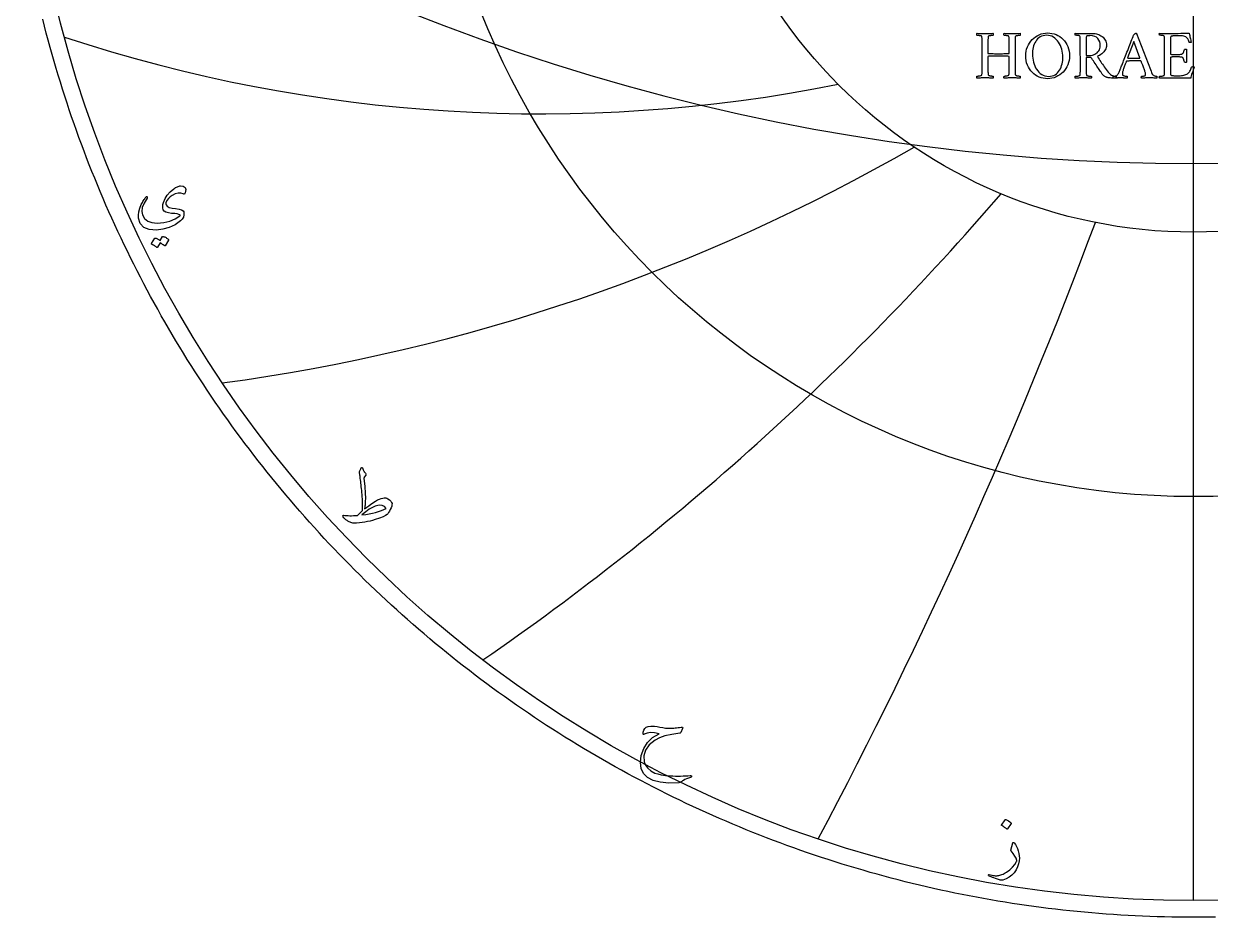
# Model space of a CAD drawing. Header units: millimetres. Extents: x -62 to 62, y -62 to 63.
# Drawn here: x -60.8 to 0.9, y -61.6 to -15.2 of the extents above; entities that cross this region are included whole.
import ezdxf

# ---------------------------------------------------------------- set-up
doc = ezdxf.new("R2010")
doc.units = ezdxf.units.MM
for name, color, linetype in [('CUT_OUTER', 1, 'Continuous'), ('ENGRAVE', 7, 'Continuous'), ('ENGRAVE_FINE', 8, 'Continuous'), ('TEXT', 5, 'Continuous')]:
    doc.layers.add(name, color=color, linetype=linetype)

msp = doc.modelspace()

# ---------------------------------------------------------------- linework, layer by layer
at = {"layer": 'CUT_OUTER'}
msp.add_lwpolyline([(1.1341, -61.6021), (0.7561, -61.6079), (0.378, -61.6113), (0, -61.6125), (-0.378, -61.6113), (-0.7561, -61.6079), (-1.1341, -61.6021), (-1.512, -61.5939), (-1.89, -61.5835), (-2.2678, -61.5708), (-2.6455, -61.5557), (-3.0232, -61.5383), (-3.4007, -61.5186), (-3.7781, -61.4966), (-4.1554, -61.4722), (-4.5325, -61.4456), (-4.9094, -61.4166), (-5.2862, -61.3853), (-5.6627, -61.3517), (-6.0391, -61.3158), (-6.4152, -61.2776), (-6.7911, -61.2371), (-7.1667, -61.1943), (-7.542, -61.1491), (-7.9171, -61.1017), (-8.2919, -61.052), (-8.6663, -61), (-9.0404, -60.9456), (-9.4142, -60.889), (-9.7876, -60.8301), (-10.1607, -60.7689), (-10.5334, -60.7054), (-10.9057, -60.6396), (-11.2775, -60.5716), (-11.649, -60.5012), (-12.02, -60.4286), (-12.3906, -60.3537), (-12.7606, -60.2766), (-13.1303, -60.1971), (-13.4994, -60.1154), (-13.868, -60.0315), (-14.2361, -59.9453), (-14.6036, -59.8568), (-14.9706, -59.7661), (-15.3371, -59.6731), (-15.7029, -59.5778), (-16.0682, -59.4804), (-16.4328, -59.3807), (-16.7969, -59.2787), (-17.1603, -59.1745), (-17.5231, -59.0681), (-17.8852, -58.9595), (-18.2466, -58.8486), (-18.6073, -58.7356), (-18.9674, -58.6203), (-19.3267, -58.5028), (-19.6853, -58.3831), (-20.0432, -58.2612), (-20.4003, -58.1372), (-20.7566, -58.0109), (-21.1122, -57.8824), (-21.4669, -57.7518), (-21.8209, -57.619), (-22.174, -57.484), (-22.5263, -57.3469), (-22.8778, -57.2076), (-23.2284, -57.0661), (-23.5781, -56.9225), (-23.9269, -56.7768), (-24.2748, -56.6289), (-24.6218, -56.4789), (-24.9679, -56.3267), (-25.3131, -56.1725), (-25.6573, -56.0161), (-26.0005, -55.8576), (-26.3427, -55.697), (-26.684, -55.5344), (-27.0242, -55.3696), (-27.3635, -55.2027), (-27.7017, -55.0338), (-28.0388, -54.8628), (-28.3749, -54.6897), (-28.71, -54.5146), (-29.0439, -54.3374), (-29.3768, -54.1581), (-29.7085, -53.9769), (-30.0392, -53.7936), (-30.3687, -53.6082), (-30.6971, -53.4209), (-31.0243, -53.2315), (-31.3503, -53.0402), (-31.6752, -52.8468), (-31.9988, -52.6515), (-32.3213, -52.4541), (-32.6425, -52.2548), (-32.9625, -52.0535), (-33.2813, -51.8503), (-33.5988, -51.6451), (-33.9151, -51.438), (-34.2301, -51.2289), (-34.5438, -51.0179), (-34.8562, -50.805), (-35.1672, -50.5902), (-35.477, -50.3734), (-35.7854, -50.1548), (-36.0925, -49.9343), (-36.3982, -49.7119), (-36.7025, -49.4876), (-37.0055, -49.2615), (-37.307, -49.0335), (-37.6072, -48.8037), (-37.906, -48.572), (-38.2033, -48.3385), (-38.4992, -48.1032), (-38.7936, -47.866), (-39.0866, -47.6271), (-39.3781, -47.3864), (-39.6681, -47.1439), (-39.9566, -46.8996), (-40.2436, -46.6535), (-40.5291, -46.4057), (-40.8131, -46.1562), (-41.0955, -45.9049), (-41.3764, -45.6519), (-41.6558, -45.3971), (-41.9335, -45.1407), (-42.2097, -44.8825), (-42.4843, -44.6227), (-42.7573, -44.3612), (-43.0287, -44.098), (-43.2985, -43.8331), (-43.5666, -43.5666), (-43.8331, -43.2985), (-44.098, -43.0287), (-44.3612, -42.7573), (-44.6227, -42.4843), (-44.8825, -42.2097), (-45.1407, -41.9335), (-45.3971, -41.6558), (-45.6519, -41.3764), (-45.9049, -41.0955), (-46.1562, -40.8131), (-46.4057, -40.5291), (-46.6535, -40.2436), (-46.8996, -39.9566), (-47.1439, -39.6681), (-47.3864, -39.3781), (-47.6271, -39.0866), (-47.866, -38.7936), (-48.1032, -38.4992), (-48.3385, -38.2033), (-48.572, -37.906), (-48.8037, -37.6072), (-49.0335, -37.307), (-49.2615, -37.0055), (-49.4876, -36.7025), (-49.7119, -36.3982), (-49.9343, -36.0925), (-50.1548, -35.7854), (-50.3734, -35.477), (-50.5902, -35.1672), (-50.805, -34.8562), (-51.0179, -34.5438), (-51.2289, -34.2301), (-51.438, -33.9151), (-51.6451, -33.5988), (-51.8503, -33.2813), (-52.0535, -32.9625), (-52.2548, -32.6425), (-52.4541, -32.3213), (-52.6515, -31.9988), (-52.8468, -31.6752), (-53.0402, -31.3503), (-53.2315, -31.0243), (-53.4209, -30.6971), (-53.6082, -30.3687), (-53.7936, -30.0392), (-53.9769, -29.7085), (-54.1581, -29.3768), (-54.3374, -29.0439), (-54.5146, -28.71), (-54.6897, -28.3749), (-54.8628, -28.0388), (-55.0338, -27.7017), (-55.2027, -27.3635), (-55.3696, -27.0242), (-55.5344, -26.684), (-55.697, -26.3427), (-55.8576, -26.0005), (-56.0161, -25.6573), (-56.1725, -25.3131), (-56.3267, -24.9679), (-56.4789, -24.6218), (-56.6289, -24.2748), (-56.7768, -23.9269), (-56.9225, -23.5781), (-57.0661, -23.2284), (-57.2076, -22.8778), (-57.3469, -22.5263), (-57.484, -22.174), (-57.619, -21.8209), (-57.7518, -21.4669), (-57.8824, -21.1122), (-58.0109, -20.7566), (-58.1372, -20.4003), (-58.2612, -20.0432), (-58.3831, -19.6853), (-58.5028, -19.3267), (-58.6203, -18.9674), (-58.7356, -18.6073), (-58.8486, -18.2466), (-58.9595, -17.8852), (-59.0681, -17.5231), (-59.1745, -17.1603), (-59.2787, -16.7969), (-59.3807, -16.4328), (-59.4804, -16.0682), (-59.5778, -15.7029), (-59.6731, -15.3371), (-59.7661, -14.9706)], dxfattribs=at)
at = {"layer": 'ENGRAVE'}
for points in [[(0, -60.75), (0, 60.75)], [(0, -60.75), (0, -26.0306)]]:
    msp.add_lwpolyline(points, dxfattribs=at)
for radius in [60.75, 39.7663, 26.0306]:
    msp.add_circle((0, 0), radius, dxfattribs=at)
for centre, radius, start, end in [((-33.91, 58.7338), 78.6187, 251.671079, 281.332913), ((-63.6285, 63.6285), 98.3796, 277.705926, 299.952302), ((-116.4851, 67.2527), 140.2608, 304.564204, 319.395122), ((-259.3007, 69.4794), 271.3772, 332.091803, 339.507262)]:
    msp.add_arc(centre, radius, start, end, dxfattribs=at)
at = {"layer": 'ENGRAVE_FINE'}
msp.add_arc((0, 86.7866), 109.2548, 236.305594, 303.694406, dxfattribs=at)
at = {"layer": 'TEXT'}
for points in [[(-10.8249, -15.7185), (-10.7732, -15.7181), (-10.7221, -15.7171), (-10.6717, -15.7154), (-10.6219, -15.7131), (-10.572, -15.7105), (-10.5209, -15.7082), (-10.4687, -15.706), (-10.4154, -15.7041), (-10.4092, -15.713), (-10.405, -15.7252), (-10.4029, -15.7408), (-10.4028, -15.7598), (-10.4042, -15.7788), (-10.4068, -15.7944), (-10.4105, -15.8066), (-10.4154, -15.8155), (-10.4284, -15.8158), (-10.4459, -15.8168), (-10.4679, -15.8185), (-10.4944, -15.8209), (-10.5227, -15.8239), (-10.5501, -15.8276), (-10.5766, -15.832), (-10.6022, -15.837), (-10.6246, -15.8431), (-10.6417, -15.8505), (-10.6534, -15.8593), (-10.6597, -15.8694), (-10.6645, -15.8887), (-10.6682, -15.9107), (-10.6708, -15.9354), (-10.6722, -15.9628), (-10.673, -15.9922), (-10.6736, -16.023), (-10.6739, -16.0551), (-10.674, -16.0885), (-10.674, -16.0939), (-10.674, -16.0993), (-10.674, -16.1047), (-10.674, -16.1101), (-10.674, -16.1155), (-10.674, -16.1209), (-10.674, -16.1263), (-10.674, -16.1316), (-10.674, -16.746), (-10.6738, -16.7477), (-10.6731, -16.7491), (-10.672, -16.7504), (-10.6704, -16.7514), (-10.6689, -16.7522), (-10.6677, -16.7527), (-10.6671, -16.7531), (-10.6669, -16.7532), (-10.6017, -16.755), (-10.5357, -16.7568), (-10.4688, -16.7586), (-10.401, -16.7604), (-10.3321, -16.7619), (-10.2618, -16.7631), (-10.1901, -16.7637), (-10.1172, -16.764), (-10.0531, -16.7637), (-9.9865, -16.7631), (-9.9174, -16.7619), (-9.8459, -16.7604), (-9.7748, -16.7586), (-9.7071, -16.7568), (-9.6428, -16.755), (-9.5818, -16.7532), (-9.5816, -16.753), (-9.5809, -16.7523), (-9.5798, -16.7512), (-9.5782, -16.7496), (-9.5767, -16.7478), (-9.5756, -16.746), (-9.5749, -16.7442), (-9.5747, -16.7424), (-9.5747, -16.1316), (-9.5748, -16.0927), (-9.5751, -16.0549), (-9.5757, -16.0181), (-9.5765, -15.9825), (-9.5781, -15.9492), (-9.5814, -15.9192), (-9.5862, -15.8926), (-9.5926, -15.8694), (-9.5974, -15.8593), (-9.6083, -15.8505), (-9.6253, -15.8431), (-9.6483, -15.837), (-9.6746, -15.832), (-9.7013, -15.8276), (-9.7285, -15.8239), (-9.7561, -15.8209), (-9.7818, -15.8185), (-9.8032, -15.8168), (-9.8204, -15.8158), (-9.8333, -15.8155), (-9.8382, -15.8066), (-9.8419, -15.7944), (-9.8444, -15.7788), (-9.8459, -15.7598), (-9.8458, -15.7408), (-9.8437, -15.7252), (-9.8395, -15.713), (-9.8333, -15.7041), (-9.7798, -15.706), (-9.7269, -15.7082), (-9.6747, -15.7105), (-9.6232, -15.7131), (-9.5721, -15.7154), (-9.5212, -15.7171), (-9.4706, -15.7181), (-9.4202, -15.7185), (-9.3684, -15.7181), (-9.3173, -15.7171), (-9.2669, -15.7154), (-9.2172, -15.7131), (-9.1672, -15.7105), (-9.1161, -15.7082), (-9.0639, -15.706), (-9.0106, -15.7041), (-9.0044, -15.713), (-9.0003, -15.7252), (-8.9981, -15.7408), (-8.998, -15.7598), (-8.9995, -15.7788), (-9.0021, -15.7944), (-9.0058, -15.8066), (-9.0106, -15.8155), (-9.0235, -15.8158), (-9.0407, -15.8168), (-9.0621, -15.8185), (-9.0878, -15.8209), (-9.1153, -15.8239), (-9.1422, -15.8276), (-9.1683, -15.832), (-9.1938, -15.837), (-9.2163, -15.8431), (-9.2333, -15.8505), (-9.245, -15.8593), (-9.2513, -15.8694), (-9.2577, -15.8926), (-9.2625, -15.9192), (-9.2658, -15.9492), (-9.2675, -15.9825), (-9.2683, -16.0181), (-9.2688, -16.0549), (-9.2692, -16.0927), (-9.2693, -16.1316), (-9.2693, -17.6083), (-9.2692, -17.6471), (-9.2688, -17.6846), (-9.2683, -17.7208), (-9.2675, -17.7556), (-9.2658, -17.7881), (-9.2625, -17.8175), (-9.2577, -17.8438), (-9.2513, -17.8669), (-9.245, -17.8757), (-9.2333, -17.884), (-9.2163, -17.8919), (-9.1938, -17.8993), (-9.1683, -17.9059), (-9.1422, -17.9114), (-9.1153, -17.9158), (-9.0878, -17.919), (-9.0621, -17.9214), (-9.0407, -17.9231), (-9.0235, -17.9241), (-9.0106, -17.9244), (-9.0058, -17.9333), (-9.0021, -17.9455), (-8.9995, -17.9611), (-8.998, -17.9801), (-8.9981, -17.9991), (-9.0003, -18.0147), (-9.0044, -18.0269), (-9.0106, -18.0358), (-9.0639, -18.0323), (-9.1161, -18.0291), (-9.1672, -18.026), (-9.2172, -18.0232), (-9.2669, -18.0209), (-9.3173, -18.0192), (-9.3684, -18.0182), (-9.4202, -18.0178), (-9.4706, -18.0182), (-9.5212, -18.0192), (-9.5721, -18.0209), (-9.6232, -18.0232), (-9.6747, -18.026), (-9.7269, -18.0291), (-9.7798, -18.0323), (-9.8333, -18.0358), (-9.8395, -18.0269), (-9.8437, -18.0147), (-9.8458, -17.9991), (-9.8459, -17.9801), (-9.8444, -17.9611), (-9.8419, -17.9455), (-9.8382, -17.9333), (-9.8333, -17.9244), (-9.8204, -17.9241), (-9.8032, -17.9231), (-9.7818, -17.9214), (-9.7561, -17.919), (-9.7285, -17.9158), (-9.7013, -17.9114), (-9.6746, -17.9059), (-9.6483, -17.8993), (-9.6253, -17.8919), (-9.6083, -17.884), (-9.5974, -17.8757), (-9.5926, -17.8669), (-9.5862, -17.8438), (-9.5814, -17.8175), (-9.5781, -17.7881), (-9.5765, -17.7556), (-9.5757, -17.7208), (-9.5751, -17.6846), (-9.5748, -17.6471), (-9.5747, -17.6083), (-9.5747, -16.9113), (-9.5749, -16.908), (-9.5756, -16.9054), (-9.5767, -16.9035), (-9.5782, -16.9023), (-9.5798, -16.9015), (-9.5809, -16.9009), (-9.5816, -16.9006), (-9.5818, -16.9005), (-9.6439, -16.8986), (-9.708, -16.8965), (-9.7742, -16.8941), (-9.8423, -16.8915), (-9.9114, -16.8892), (-9.9802, -16.8875), (-10.0488, -16.8865), (-10.1172, -16.8861), (-10.2312, -16.8863), (-10.3291, -16.887), (-10.4109, -16.8881), (-10.4764, -16.8897), (-10.529, -16.8915), (-10.5716, -16.8933), (-10.6044, -16.8951), (-10.6273, -16.8969), (-10.6435, -16.8987), (-10.6561, -16.9005), (-10.6651, -16.9023), (-10.6704, -16.9041), (-10.672, -16.9058), (-10.6731, -16.9072), (-10.6738, -16.9085), (-10.674, -16.9095), (-10.674, -16.9103), (-10.674, -16.9108), (-10.674, -16.9112), (-10.674, -16.9113), (-10.674, -17.6083), (-10.674, -17.6137), (-10.674, -17.619), (-10.674, -17.6244), (-10.674, -17.6298), (-10.674, -17.6352), (-10.674, -17.6406), (-10.674, -17.646), (-10.674, -17.6514), (-10.6739, -17.6847), (-10.6736, -17.7165), (-10.673, -17.7467), (-10.6722, -17.7753), (-10.6708, -17.8019), (-10.6682, -17.8261), (-10.6645, -17.8477), (-10.6597, -17.8669), (-10.6534, -17.8757), (-10.6417, -17.884), (-10.6246, -17.8919), (-10.6022, -17.8993), (-10.5766, -17.9059), (-10.5501, -17.9114), (-10.5227, -17.9158), (-10.4944, -17.919), (-10.4679, -17.9214), (-10.4459, -17.9231), (-10.4284, -17.9241), (-10.4154, -17.9244), (-10.4105, -17.9333), (-10.4068, -17.9455), (-10.4042, -17.9611), (-10.4028, -17.9801), (-10.4029, -17.9991), (-10.405, -18.0147), (-10.4092, -18.0269), (-10.4154, -18.0358), (-10.4687, -18.0323), (-10.5209, -18.0291), (-10.572, -18.026), (-10.6219, -18.0232), (-10.6717, -18.0209), (-10.7221, -18.0192), (-10.7732, -18.0182), (-10.8249, -18.0178), (-10.8755, -18.0182), (-10.9264, -18.0192), (-10.9778, -18.0209), (-11.0297, -18.0232), (-11.082, -18.026), (-11.1348, -18.0291), (-11.188, -18.0323), (-11.2417, -18.0358), (-11.2479, -18.0269), (-11.252, -18.0147), (-11.2542, -17.9991), (-11.2543, -17.9801), (-11.2528, -17.9611), (-11.2502, -17.9455), (-11.2465, -17.9333), (-11.2417, -17.9244), (-11.2287, -17.9241), (-11.2112, -17.9231), (-11.1891, -17.9214), (-11.1626, -17.919), (-11.1342, -17.9158), (-11.1065, -17.9114), (-11.0795, -17.9059), (-11.0531, -17.8993), (-11.0301, -17.8919), (-11.0131, -17.884), (-11.0022, -17.8757), (-10.9974, -17.8669), (-10.991, -17.8438), (-10.9862, -17.8175), (-10.9829, -17.7881), (-10.9812, -17.7556), (-10.9804, -17.7208), (-10.9799, -17.6846), (-10.9795, -17.6471), (-10.9794, -17.6083), (-10.9794, -16.1316), (-10.9795, -16.0927), (-10.9799, -16.0549), (-10.9804, -16.0181), (-10.9812, -15.9825), (-10.9829, -15.9492), (-10.9862, -15.9192), (-10.991, -15.8926), (-10.9974, -15.8694), (-11.0022, -15.8593), (-11.0131, -15.8505), (-11.0301, -15.8431), (-11.0531, -15.837), (-11.0795, -15.832), (-11.1065, -15.8276), (-11.1342, -15.8239), (-11.1626, -15.8209), (-11.1891, -15.8185), (-11.2112, -15.8168), (-11.2287, -15.8158), (-11.2417, -15.8155), (-11.2465, -15.8066), (-11.2502, -15.7944), (-11.2528, -15.7788), (-11.2543, -15.7598), (-11.2542, -15.7408), (-11.252, -15.7252), (-11.2479, -15.713), (-11.2417, -15.7041), (-11.188, -15.706), (-11.1348, -15.7082), (-11.082, -15.7105), (-11.0297, -15.7131), (-10.9778, -15.7154), (-10.9264, -15.7171), (-10.8755, -15.7181), (-10.8249, -15.7185)], [(-7.5807, -15.6861), (-7.4656, -15.6915), (-7.3539, -15.7077), (-7.2456, -15.7346), (-7.1406, -15.7724), (-7.0403, -15.8201), (-6.9461, -15.877), (-6.858, -15.9431), (-6.7759, -16.0185), (-6.701, -16.102), (-6.6344, -16.1927), (-6.5762, -16.2906), (-6.5262, -16.3957), (-6.4861, -16.5072), (-6.4575, -16.6243), (-6.4403, -16.747), (-6.4346, -16.8753), (-6.4403, -16.9972), (-6.4575, -17.1147), (-6.4861, -17.228), (-6.5262, -17.337), (-6.5762, -17.4408), (-6.6344, -17.5382), (-6.701, -17.6294), (-6.7759, -17.7142), (-6.858, -17.7915), (-6.9461, -17.8598), (-7.0403, -17.919), (-7.1406, -17.9693), (-7.2456, -18.0094), (-7.3539, -18.038), (-7.4656, -18.0552), (-7.5807, -18.0609), (-7.6942, -18.0556), (-7.8048, -18.0394), (-7.9125, -18.0124), (-8.0172, -17.9747), (-8.1174, -17.927), (-8.2112, -17.8701), (-8.2988, -17.804), (-8.3801, -17.7286), (-8.4541, -17.6451), (-8.5197, -17.5544), (-8.5771, -17.4565), (-8.6262, -17.3514), (-8.6655, -17.2401), (-8.6935, -17.1237), (-8.7104, -17.0021), (-8.716, -16.8753), (-8.7104, -16.7534), (-8.6935, -16.6355), (-8.6655, -16.5217), (-8.6262, -16.4119), (-8.5771, -16.3074), (-8.5197, -16.2093), (-8.4541, -16.1178), (-8.3801, -16.0328), (-8.2988, -15.9556), (-8.2112, -15.8873), (-8.1174, -15.8281), (-8.0172, -15.7778), (-7.9125, -15.7377), (-7.8048, -15.7091), (-7.6942, -15.6919), (-7.5807, -15.6861)], [(-7.631, -15.8047), (-7.7262, -15.8102), (-7.8142, -15.8267), (-7.8951, -15.8542), (-7.9687, -15.8927), (-8.0355, -15.9402), (-8.0958, -15.9947), (-8.1496, -16.0561), (-8.1968, -16.1245), (-8.2379, -16.1983), (-8.2732, -16.2763), (-8.3026, -16.3582), (-8.3262, -16.4442), (-8.3443, -16.5322), (-8.3572, -16.6203), (-8.3649, -16.7083), (-8.3675, -16.7963), (-8.364, -16.8986), (-8.3536, -17.0006), (-8.3362, -17.1025), (-8.3118, -17.2041), (-8.2807, -17.3033), (-8.2431, -17.3981), (-8.199, -17.4884), (-8.1483, -17.5741), (-8.0914, -17.6535), (-8.0284, -17.7246), (-7.9594, -17.7873), (-7.8843, -17.8418), (-7.8031, -17.8858), (-7.7159, -17.9172), (-7.6226, -17.9361), (-7.5232, -17.9424), (-7.428, -17.9369), (-7.34, -17.9204), (-7.2591, -17.8929), (-7.1855, -17.8544), (-7.1186, -17.8067), (-7.0579, -17.7515), (-7.0036, -17.689), (-6.9555, -17.619), (-6.9137, -17.5435), (-6.8779, -17.4641), (-6.8481, -17.3809), (-6.8244, -17.2939), (-6.8063, -17.2051), (-6.7934, -17.1165), (-6.7857, -17.0281), (-6.7831, -16.94), (-6.7866, -16.8378), (-6.797, -16.7361), (-6.8144, -16.6349), (-6.8388, -16.534), (-6.87, -16.4357), (-6.9079, -16.3418), (-6.9526, -16.2525), (-7.0041, -16.1676), (-7.0618, -16.0891), (-7.1253, -16.0189), (-7.1947, -15.9571), (-7.2699, -15.9035), (-7.3511, -15.8603), (-7.4383, -15.8294), (-7.5316, -15.8109), (-7.631, -15.8047)], [(-5.2274, -15.7113), (-5.1677, -15.7138), (-5.1071, -15.7212), (-5.0456, -15.7335), (-4.9831, -15.7508), (-4.9215, -15.7728), (-4.8623, -15.7993), (-4.8056, -15.8303), (-4.7514, -15.8658), (-4.701, -15.9059), (-4.6557, -15.9507), (-4.6157, -16.0002), (-4.5807, -16.0544), (-4.5525, -16.1133), (-4.5322, -16.177), (-4.5201, -16.2454), (-4.5161, -16.3185), (-4.5205, -16.3809), (-4.5336, -16.4424), (-4.5555, -16.503), (-4.5861, -16.5628), (-4.6236, -16.6203), (-4.6661, -16.6742), (-4.7135, -16.7244), (-4.7658, -16.7712), (-4.8211, -16.8129), (-4.8776, -16.8484), (-4.9352, -16.8776), (-4.9939, -16.9005), (-4.9477, -16.9762), (-4.9023, -17.0487), (-4.8578, -17.1181), (-4.8143, -17.1843), (-4.7707, -17.2489), (-4.7263, -17.3132), (-4.6809, -17.3773), (-4.6346, -17.4412), (-4.5866, -17.5067), (-4.5358, -17.5755), (-4.4824, -17.6477), (-4.4263, -17.7232), (-4.3877, -17.7704), (-4.3477, -17.8113), (-4.306, -17.8458), (-4.2628, -17.8741), (-4.2153, -17.8968), (-4.1608, -17.9145), (-4.0994, -17.9273), (-4.0311, -17.9352), (-4.0252, -17.944), (-4.0221, -17.9559), (-4.0216, -17.9709), (-4.0239, -17.9891), (-4.0272, -18.0068), (-4.0302, -18.0205), (-4.0326, -18.0302), (-4.0346, -18.0358), (-4.119, -18.035), (-4.1959, -18.0327), (-4.2654, -18.0287), (-4.3275, -18.0232), (-4.3819, -18.0166), (-4.4285, -18.0093), (-4.4672, -18.0013), (-4.4981, -17.9927), (-4.5179, -17.9845), (-4.5412, -17.9743), (-4.5682, -17.962), (-4.5987, -17.9478), (-4.6308, -17.9295), (-4.6625, -17.9051), (-4.6937, -17.8747), (-4.7245, -17.8382), (-4.7375, -17.8205), (-4.755, -17.796), (-4.777, -17.7648), (-4.8035, -17.7268), (-4.8336, -17.6833), (-4.8664, -17.6352), (-4.9018, -17.5827), (-4.94, -17.5256), (-4.9802, -17.4653), (-5.0218, -17.403), (-5.0646, -17.3387), (-5.1089, -17.2723), (-5.1533, -17.2053), (-5.1969, -17.139), (-5.2396, -17.0733), (-5.2813, -17.0083), (-5.2988, -16.9894), (-5.3226, -16.9759), (-5.3527, -16.9679), (-5.3891, -16.9652), (-5.5723, -16.9652), (-5.5723, -17.619), (-5.5723, -17.6244), (-5.5723, -17.6298), (-5.5723, -17.6352), (-5.5723, -17.6406), (-5.5723, -17.646), (-5.5723, -17.6514), (-5.5723, -17.6568), (-5.5723, -17.6622), (-5.5722, -17.6955), (-5.5719, -17.7273), (-5.5713, -17.7575), (-5.5705, -17.7861), (-5.5691, -17.8127), (-5.5665, -17.8369), (-5.5628, -17.8585), (-5.558, -17.8777), (-5.5517, -17.8865), (-5.54, -17.8948), (-5.5229, -17.9026), (-5.5005, -17.9101), (-5.4749, -17.9167), (-5.4484, -17.9222), (-5.421, -17.9266), (-5.3927, -17.9298), (-5.3662, -17.9322), (-5.3442, -17.9339), (-5.3267, -17.9349), (-5.3137, -17.9352), (-5.3088, -17.9437), (-5.3051, -17.955), (-5.3026, -17.9689), (-5.3011, -17.9855), (-5.3012, -18.0021), (-5.3033, -18.016), (-5.3075, -18.0273), (-5.3137, -18.0358), (-5.367, -18.0323), (-5.4192, -18.0291), (-5.4703, -18.026), (-5.5202, -18.0232), (-5.57, -18.0209), (-5.6204, -18.0192), (-5.6715, -18.0182), (-5.7232, -18.0178), (-5.7738, -18.0182), (-5.8247, -18.0192), (-5.8762, -18.0209), (-5.928, -18.0232), (-5.9803, -18.026), (-6.0331, -18.0291), (-6.0863, -18.0323), (-6.14, -18.0358), (-6.1462, -18.0273), (-6.1503, -18.016), (-6.1525, -18.0021), (-6.1526, -17.9855), (-6.1511, -17.9689), (-6.1485, -17.955), (-6.1448, -17.9437), (-6.14, -17.9352), (-6.127, -17.9349), (-6.1095, -17.9339), (-6.0875, -17.9322), (-6.061, -17.9298), (-6.0326, -17.9266), (-6.0048, -17.9222), (-5.9778, -17.9167), (-5.9514, -17.9101), (-5.9284, -17.9026), (-5.9114, -17.8948), (-5.9005, -17.8865), (-5.8957, -17.8777), (-5.8893, -17.8546), (-5.8845, -17.8283), (-5.8812, -17.7989), (-5.8795, -17.7663), (-5.8787, -17.7315), (-5.8782, -17.6954), (-5.8778, -17.6579), (-5.8777, -17.619), (-5.8813, -16.1209), (-5.8814, -16.0819), (-5.8818, -16.0441), (-5.8823, -16.0074), (-5.8831, -15.9718), (-5.8848, -15.9384), (-5.8881, -15.9084), (-5.8929, -15.8818), (-5.8993, -15.8586), (-5.9041, -15.8485), (-5.915, -15.8397), (-5.932, -15.8323), (-5.955, -15.8263), (-5.9812, -15.8212), (-6.008, -15.8168), (-6.0351, -15.8131), (-6.0628, -15.8101), (-6.0885, -15.8077), (-6.1099, -15.8061), (-6.1271, -15.805), (-6.14, -15.8047), (-6.1448, -15.7962), (-6.1485, -15.7849), (-6.1511, -15.771), (-6.1526, -15.7544), (-6.1525, -15.7378), (-6.1503, -15.7239), (-6.1462, -15.7126), (-6.14, -15.7041), (-6.0864, -15.706), (-6.0336, -15.7082), (-5.9814, -15.7105), (-5.9298, -15.7131), (-5.8787, -15.7154), (-5.8279, -15.7171), (-5.7772, -15.7181), (-5.7268, -15.7185), (-5.6737, -15.7183), (-5.6186, -15.7176), (-5.5615, -15.7165), (-5.5023, -15.7149), (-5.44, -15.7133), (-5.3734, -15.7122), (-5.3026, -15.7115), (-5.2274, -15.7113)], [(-4.843, -16.3508), (-4.8508, -16.241), (-4.874, -16.1415), (-4.9127, -16.0524), (-4.967, -15.9736), (-5.0394, -15.9091), (-5.1327, -15.8631), (-5.2469, -15.8355), (-5.3819, -15.8263), (-5.4002, -15.8265), (-5.4228, -15.8272), (-5.4496, -15.8283), (-5.4807, -15.8299), (-5.5105, -15.833), (-5.5333, -15.8388), (-5.5491, -15.8474), (-5.558, -15.8586), (-5.5644, -15.8776), (-5.5692, -15.9022), (-5.5725, -15.9324), (-5.5741, -15.9682), (-5.5749, -16.0069), (-5.5755, -16.0459), (-5.5758, -16.0851), (-5.5759, -16.1245), (-5.5723, -16.8574), (-5.3855, -16.8574), (-5.318, -16.8535), (-5.2521, -16.8417), (-5.1878, -16.822), (-5.125, -16.7945), (-5.0659, -16.7599), (-5.0123, -16.7191), (-4.9644, -16.6719), (-4.9221, -16.6185), (-4.8875, -16.5593), (-4.8628, -16.495), (-4.848, -16.4255), (-4.843, -16.3508)], [(-3.7867, -17.5364), (-3.7846, -17.5309), (-3.7782, -17.5144), (-3.7676, -17.4869), (-3.7526, -17.4484), (-3.7341, -17.4004), (-3.7126, -17.3446), (-3.6883, -17.281), (-3.661, -17.2095), (-3.6313, -17.1319), (-3.5995, -17.05), (-3.5657, -16.9639), (-3.5299, -16.8735), (-3.4929, -16.7804), (-3.4558, -16.6858), (-3.4184, -16.5899), (-3.3808, -16.4927), (-3.3434, -16.3958), (-3.3067, -16.301), (-3.2706, -16.2081), (-3.2353, -16.1173), (-3.2012, -16.0302), (-3.1692, -15.9484), (-3.1393, -15.8721), (-3.1113, -15.8011), (-3.102, -15.7863), (-3.0884, -15.7706), (-3.0706, -15.754), (-3.0484, -15.7364), (-3.0257, -15.7207), (-3.0058, -15.7095), (-2.9888, -15.7028), (-2.9748, -15.7005), (-2.9715, -15.7006), (-2.969, -15.701), (-2.967, -15.7015), (-2.9658, -15.7023), (-2.9646, -15.7033), (-2.9627, -15.7046), (-2.9601, -15.706), (-2.9568, -15.7077), (-2.2419, -17.5831), (-2.2066, -17.6756), (-2.1799, -17.7448), (-2.1617, -17.7906), (-2.1521, -17.813), (-2.1409, -17.8321), (-2.1256, -17.8499), (-2.1059, -17.8663), (-2.082, -17.8813), (-2.0559, -17.8947), (-2.0299, -17.906), (-2.0039, -17.9153), (-1.9778, -17.9226), (-1.9541, -17.9281), (-1.9351, -17.9321), (-1.9209, -17.9344), (-1.9113, -17.9352), (-1.9053, -17.9454), (-1.9015, -17.9581), (-1.8999, -17.9733), (-1.9006, -17.9909), (-1.9024, -18.0078), (-1.9042, -18.021), (-1.9059, -18.0303), (-1.9077, -18.0358), (-1.9585, -18.0323), (-2.0065, -18.0291), (-2.0519, -18.026), (-2.0946, -18.0232), (-2.1379, -18.0209), (-2.1853, -18.0192), (-2.2367, -18.0182), (-2.2922, -18.0178), (-2.3507, -18.0182), (-2.404, -18.0192), (-2.4522, -18.0209), (-2.4952, -18.0232), (-2.5382, -18.026), (-2.5863, -18.0291), (-2.6397, -18.0323), (-2.6981, -18.0358), (-2.7043, -18.0273), (-2.7085, -18.016), (-2.7106, -18.0021), (-2.7107, -17.9855), (-2.709, -17.9689), (-2.7058, -17.955), (-2.701, -17.9437), (-2.6946, -17.9352), (-2.6761, -17.9344), (-2.6532, -17.9321), (-2.6258, -17.9281), (-2.594, -17.9226), (-2.5625, -17.9158), (-2.5365, -17.9078), (-2.5158, -17.8987), (-2.5005, -17.8885), (-2.4943, -17.88), (-2.4898, -17.8687), (-2.4871, -17.8548), (-2.4862, -17.8382), (-2.4876, -17.8192), (-2.492, -17.7946), (-2.4993, -17.7644), (-2.5095, -17.7286), (-2.522, -17.6888), (-2.536, -17.6464), (-2.5516, -17.6016), (-2.5688, -17.5544), (-2.5868, -17.5062), (-2.6047, -17.4587), (-2.6227, -17.4119), (-2.6407, -17.3658), (-2.6578, -17.322), (-2.6734, -17.2822), (-2.6875, -17.2465), (-2.6999, -17.2149), (-2.7102, -17.1889), (-2.7175, -17.1704), (-2.7218, -17.1593), (-2.7233, -17.1556), (-2.7237, -17.1551), (-2.7251, -17.1538), (-2.7273, -17.1515), (-2.7305, -17.1484), (-2.7341, -17.1452), (-2.7377, -17.143), (-2.7413, -17.1417), (-2.7449, -17.1412), (-2.7734, -17.1396), (-2.805, -17.1385), (-2.8398, -17.1378), (-2.8778, -17.1376), (-2.9166, -17.1376), (-2.9541, -17.1376), (-2.9903, -17.1376), (-3.0251, -17.1376), (-3.0341, -17.1376), (-3.0431, -17.1376), (-3.052, -17.1376), (-3.061, -17.1376), (-3.0698, -17.1376), (-3.0781, -17.1376), (-3.0859, -17.1376), (-3.0934, -17.1376), (-3.1452, -17.1377), (-3.193, -17.1381), (-3.2368, -17.1386), (-3.2766, -17.1394), (-3.317, -17.1406), (-3.3628, -17.1426), (-3.414, -17.1451), (-3.4706, -17.1484), (-3.4726, -17.1487), (-3.4751, -17.1497), (-3.478, -17.1514), (-3.4814, -17.1538), (-3.4845, -17.1561), (-3.4868, -17.1578), (-3.4881, -17.1588), (-3.4886, -17.1592), (-3.4902, -17.1637), (-3.4953, -17.1771), (-3.5037, -17.1996), (-3.5155, -17.231), (-3.5296, -17.2686), (-3.5451, -17.3096), (-3.562, -17.354), (-3.5802, -17.4017), (-3.5985, -17.4503), (-3.6156, -17.4973), (-3.6317, -17.5428), (-3.6466, -17.5867), (-3.6613, -17.6298), (-3.6731, -17.6693), (-3.682, -17.7053), (-3.6879, -17.7376), (-3.6919, -17.7666), (-3.6947, -17.7924), (-3.6964, -17.8151), (-3.6969, -17.8346), (-3.6935, -17.8534), (-3.683, -17.8701), (-3.6656, -17.8848), (-3.6412, -17.8975), (-3.6132, -17.9081), (-3.5847, -17.9168), (-3.5557, -17.9234), (-3.5263, -17.928), (-3.4994, -17.9312), (-3.4782, -17.9334), (-3.4626, -17.9348), (-3.4526, -17.9352), (-3.4493, -17.9407), (-3.4463, -17.95), (-3.4439, -17.9632), (-3.4418, -17.9801), (-3.4407, -17.9977), (-3.4409, -18.0129), (-3.4425, -18.0256), (-3.4454, -18.0358), (-3.4783, -18.034), (-3.5088, -18.0322), (-3.5367, -18.0304), (-3.5622, -18.0286), (-3.5865, -18.0268), (-3.6107, -18.025), (-3.635, -18.0232), (-3.6592, -18.0214), (-3.6854, -18.0199), (-3.7153, -18.0187), (-3.7491, -18.0181), (-3.7867, -18.0178), (-3.8247, -18.0181), (-3.8595, -18.0187), (-3.8912, -18.0199), (-3.9197, -18.0214), (-3.9466, -18.0232), (-3.9736, -18.025), (-4.0005, -18.0268), (-4.0275, -18.0286), (-4.0562, -18.0304), (-4.0885, -18.0322), (-4.1245, -18.034), (-4.164, -18.0358), (-4.1671, -18.0303), (-4.1694, -18.021), (-4.1707, -18.0078), (-4.1712, -17.9909), (-4.1707, -17.9733), (-4.1694, -17.9581), (-4.1671, -17.9454), (-4.164, -17.9352), (-4.145, -17.9342), (-4.1204, -17.9312), (-4.0902, -17.9261), (-4.0544, -17.919), (-4.019, -17.9097), (-3.9902, -17.8979), (-3.9678, -17.8837), (-3.952, -17.8669), (-3.9261, -17.8318), (-3.9022, -17.7946), (-3.8803, -17.7555), (-3.8604, -17.7142), (-3.8417, -17.6715), (-3.8231, -17.6276), (-3.8048, -17.5826), (-3.7867, -17.5364)], [(-1.3473, -15.7185), (-1.2202, -15.7178), (-1.0868, -15.7158), (-0.9471, -15.7124), (-0.8012, -15.7077), (-0.653, -15.703), (-0.5066, -15.6996), (-0.362, -15.6976), (-0.2192, -15.6969), (-0.2095, -15.762), (-0.1985, -15.8245), (-0.1861, -15.8842), (-0.1725, -15.9412), (-0.1583, -15.9974), (-0.1446, -16.0544), (-0.1314, -16.1123), (-0.1186, -16.1712), (-0.1291, -16.179), (-0.1428, -16.1846), (-0.1597, -16.188), (-0.1796, -16.1891), (-0.2003, -16.1876), (-0.2156, -16.1828), (-0.2254, -16.175), (-0.2299, -16.164), (-0.2616, -16.0677), (-0.2991, -15.9906), (-0.3424, -15.9329), (-0.3916, -15.8945), (-0.4459, -15.8694), (-0.5048, -15.8514), (-0.5681, -15.8406), (-0.6359, -15.837), (-0.9377, -15.837), (-0.9507, -15.8372), (-0.9682, -15.8375), (-0.9902, -15.8381), (-1.0167, -15.8388), (-1.045, -15.8401), (-1.0724, -15.842), (-1.0989, -15.8446), (-1.1245, -15.8478), (-1.147, -15.8521), (-1.164, -15.8577), (-1.1757, -15.8647), (-1.182, -15.873), (-1.1868, -15.8923), (-1.1905, -15.9143), (-1.1931, -15.939), (-1.1946, -15.9664), (-1.1954, -15.9953), (-1.1959, -16.0248), (-1.1963, -16.0546), (-1.1964, -16.0849), (-1.1964, -16.0968), (-1.1964, -16.1074), (-1.1964, -16.1166), (-1.1964, -16.1245), (-1.1964, -16.7783), (-1.1935, -16.7849), (-1.1847, -16.79), (-1.1701, -16.7938), (-1.1497, -16.7963), (-1.1257, -16.7979), (-1.1003, -16.799), (-1.0736, -16.7997), (-1.0455, -16.7999), (-0.8623, -16.7999), (-0.8029, -16.7994), (-0.7504, -16.7981), (-0.705, -16.7959), (-0.6665, -16.7927), (-0.6338, -16.788), (-0.6058, -16.781), (-0.5826, -16.7718), (-0.5641, -16.7604), (-0.5488, -16.7462), (-0.5353, -16.7289), (-0.5236, -16.7085), (-0.5138, -16.6849), (-0.5046, -16.6575), (-0.4949, -16.6256), (-0.4848, -16.5893), (-0.4742, -16.5484), (-0.4698, -16.5374), (-0.4599, -16.5295), (-0.4446, -16.5248), (-0.4239, -16.5233), (-0.404, -16.5244), (-0.3871, -16.5277), (-0.3734, -16.5334), (-0.3629, -16.5412), (-0.3629, -17.2023), (-0.3718, -17.2086), (-0.3844, -17.2131), (-0.4006, -17.2158), (-0.4204, -17.2167), (-0.4399, -17.2151), (-0.4554, -17.2104), (-0.4668, -17.2025), (-0.4742, -17.1915), (-0.4863, -17.1447), (-0.4971, -17.1048), (-0.5069, -17.0719), (-0.5156, -17.046), (-0.5234, -17.0253), (-0.5308, -17.0083), (-0.5378, -16.9948), (-0.5443, -16.9849), (-0.5509, -16.9772), (-0.5582, -16.9701), (-0.5662, -16.9637), (-0.5748, -16.958), (-0.5867, -16.9514), (-0.6045, -16.9459), (-0.6281, -16.9415), (-0.6575, -16.9382), (-0.6906, -16.9357), (-0.7253, -16.9337), (-0.7615, -16.9322), (-0.7994, -16.931), (-0.8374, -16.9302), (-0.8744, -16.9297), (-0.9102, -16.9293), (-0.9449, -16.9292), (-0.969, -16.9293), (-0.9947, -16.9297), (-1.022, -16.9302), (-1.0509, -16.931), (-1.0795, -16.9322), (-1.1061, -16.9337), (-1.1307, -16.9357), (-1.1533, -16.9382), (-1.1721, -16.9417), (-1.1856, -16.9467), (-1.1937, -16.9534), (-1.1964, -16.9616), (-1.1964, -17.6298), (-1.1964, -17.6339), (-1.1964, -17.6388), (-1.1964, -17.6446), (-1.1964, -17.6514), (-1.1963, -17.6783), (-1.1959, -17.7089), (-1.1954, -17.743), (-1.1946, -17.7807), (-1.1929, -17.816), (-1.1896, -17.8427), (-1.1848, -17.8609), (-1.1784, -17.8705), (-1.1594, -17.8819), (-1.1385, -17.8907), (-1.1154, -17.8971), (-1.0904, -17.9011), (-1.0606, -17.9034), (-1.0235, -17.9051), (-0.9789, -17.9061), (-0.9269, -17.9065), (-0.7581, -17.9065), (-0.6954, -17.9049), (-0.6332, -17.9002), (-0.5715, -17.8923), (-0.5102, -17.8813), (-0.4522, -17.8674), (-0.4006, -17.8508), (-0.3552, -17.8315), (-0.3162, -17.8095), (-0.2771, -17.7815), (-0.2425, -17.7479), (-0.2124, -17.7087), (-0.1868, -17.664), (-0.1637, -17.6153), (-0.141, -17.5647), (-0.1188, -17.512), (-0.097, -17.4574), (-0.0912, -17.4479), (-0.0808, -17.4412), (-0.066, -17.4372), (-0.0467, -17.4358), (-0.0171, -17.4372), (0.0072, -17.4412), (0.026, -17.4479), (0.0395, -17.4574), (0.0138, -17.5303), (-0.013, -17.6056), (-0.041, -17.683), (-0.0701, -17.7628), (-0.0971, -17.8407), (-0.119, -17.9127), (-0.1357, -17.979), (-0.1473, -18.0394), (-0.289, -18.0389), (-0.4302, -18.0376), (-0.571, -18.0354), (-0.7114, -18.0322), (-0.856, -18.0291), (-1.0096, -18.0268), (-1.1721, -18.0255), (-1.3437, -18.025), (-1.4032, -18.0254), (-1.4596, -18.0264), (-1.5128, -18.0281), (-1.5628, -18.0304), (-1.6118, -18.0328), (-1.6616, -18.0345), (-1.7124, -18.0355), (-1.764, -18.0358), (-1.7702, -18.0273), (-1.7744, -18.016), (-1.7765, -18.0021), (-1.7766, -17.9855), (-1.7752, -17.9689), (-1.7726, -17.955), (-1.7689, -17.9437), (-1.764, -17.9352), (-1.751, -17.9349), (-1.7335, -17.9339), (-1.7115, -17.9322), (-1.685, -17.9298), (-1.6566, -17.9266), (-1.6289, -17.9222), (-1.6018, -17.9167), (-1.5754, -17.9101), (-1.5524, -17.9026), (-1.5354, -17.8948), (-1.5246, -17.8865), (-1.5197, -17.8777), (-1.5133, -17.8546), (-1.5085, -17.8283), (-1.5052, -17.7989), (-1.5036, -17.7663), (-1.5028, -17.7315), (-1.5022, -17.6954), (-1.5019, -17.6579), (-1.5018, -17.619), (-1.5018, -16.1209), (-1.5019, -16.0819), (-1.5022, -16.0441), (-1.5028, -16.0074), (-1.5036, -15.9718), (-1.5052, -15.9384), (-1.5085, -15.9084), (-1.5133, -15.8818), (-1.5197, -15.8586), (-1.5246, -15.8485), (-1.5354, -15.8397), (-1.5524, -15.8323), (-1.5754, -15.8263), (-1.6018, -15.8212), (-1.6289, -15.8168), (-1.6566, -15.8131), (-1.685, -15.8101), (-1.7115, -15.8077), (-1.7335, -15.8061), (-1.751, -15.805), (-1.764, -15.8047), (-1.7689, -15.7962), (-1.7726, -15.7849), (-1.7752, -15.771), (-1.7766, -15.7544), (-1.7765, -15.7378), (-1.7744, -15.7239), (-1.7702, -15.7126), (-1.764, -15.7041), (-1.7104, -15.706), (-1.6572, -15.7082), (-1.6044, -15.7105), (-1.5521, -15.7131), (-1.5002, -15.7154), (-1.4488, -15.7171), (-1.3978, -15.7181), (-1.3473, -15.7185)], [(-3.1005, -16.1245), (-3.4203, -16.9795), (-3.4202, -16.98), (-3.4198, -16.9813), (-3.4193, -16.9836), (-3.4185, -16.9867), (-3.4175, -16.9899), (-3.4162, -16.9921), (-3.4148, -16.9935), (-3.4131, -16.9939), (-3.3773, -16.9956), (-3.3381, -16.997), (-3.2956, -16.9983), (-3.2496, -16.9993), (-3.2044, -17.0001), (-3.1639, -17.0006), (-3.128, -17.001), (-3.0969, -17.0011), (-3.0566, -17.0009), (-3.0184, -17.0002), (-2.9821, -16.9991), (-2.9478, -16.9975), (-2.9138, -16.9957), (-2.8782, -16.9939), (-2.8411, -16.9921), (-2.8023, -16.9903), (-2.7991, -16.9898), (-2.7965, -16.9881), (-2.7946, -16.9853), (-2.7934, -16.9813), (-2.7926, -16.9774), (-2.792, -16.9746), (-2.7917, -16.9729), (-2.7916, -16.9723)], [(-52.4622, -24.0482), (-52.5863, -24.0067), (-52.7248, -24.0051), (-52.8776, -24.0431), (-53.0447, -24.121), (-53.1508, -24.1952), (-53.2392, -24.2839), (-53.3099, -24.3868), (-53.3628, -24.5042), (-53.3681, -24.5277), (-53.3686, -24.5521), (-53.3643, -24.5775), (-53.3552, -24.6039), (-53.2943, -24.6858), (-53.1923, -24.7476), (-53.0491, -24.7892), (-52.8646, -24.8108), (-52.6826, -24.8302), (-52.5504, -24.8654), (-52.468, -24.9164), (-52.4354, -24.9832), (-52.4318, -25.1231), (-52.4594, -25.2477), (-52.518, -25.3569), (-52.6079, -25.4508), (-52.8931, -25.6455), (-53.1971, -25.789), (-53.5197, -25.8812), (-53.861, -25.9221), (-54.2337, -25.8963), (-54.5125, -25.7842), (-54.6974, -25.5859), (-54.7884, -25.3013), (-54.7937, -25.1452), (-54.7712, -24.9756), (-54.7209, -24.7926), (-54.6428, -24.5962), (-54.6156, -24.5416), (-54.5877, -24.4889), (-54.5591, -24.4381), (-54.5297, -24.3892), (-54.4994, -24.3421), (-54.4679, -24.2963), (-54.4353, -24.252), (-54.4014, -24.2091), (-54.3832, -24.1914), (-54.3669, -24.1842), (-54.3525, -24.1876), (-54.34, -24.2015), (-54.3331, -24.2187), (-54.3314, -24.236), (-54.335, -24.2532), (-54.3439, -24.2704), (-54.5015, -24.5243), (-54.5949, -24.7533), (-54.6241, -24.9574), (-54.5891, -25.1365), (-54.4766, -25.3253), (-54.3113, -25.4584), (-54.0933, -25.536), (-53.8227, -25.5581), (-53.4759, -25.5305), (-53.1635, -25.4594), (-52.8857, -25.3447), (-52.6424, -25.1864), (-52.6277, -25.1729), (-52.6222, -25.1595), (-52.6258, -25.1461), (-52.6385, -25.1327), (-52.69, -25.1078), (-52.7794, -25.0867), (-52.9065, -25.0695), (-53.0716, -25.0561), (-53.2395, -25.0355), (-53.3676, -24.9967), (-53.456, -24.9397), (-53.5046, -24.8644), (-53.5271, -24.7761), (-53.5334, -24.6834), (-53.5233, -24.5864), (-53.497, -24.4851), (-53.4114, -24.286), (-53.2929, -24.1028), (-53.1413, -23.9354), (-52.9566, -23.7837), (-52.9075, -23.7478), (-52.8598, -23.7167), (-52.8136, -23.6903), (-52.7688, -23.6688), (-52.7257, -23.6518), (-52.6845, -23.6391), (-52.6452, -23.6307), (-52.6079, -23.6266), (-52.4618, -23.6403), (-52.3722, -23.7042), (-52.3391, -23.8185), (-52.3626, -23.983), (-52.3803, -24.0273), (-52.4028, -24.053), (-52.4301, -24.0599), (-52.4622, -24.0482)], [(-53.5353, -26.2594), (-53.5305, -26.2546), (-53.5238, -26.2517), (-53.5152, -26.2508), (-53.5046, -26.2517), (-53.4669, -26.2659), (-53.4304, -26.2814), (-53.395, -26.2984), (-53.3609, -26.3169), (-53.3277, -26.337), (-53.2953, -26.359), (-53.2635, -26.383), (-53.2325, -26.4088), (-53.2265, -26.4167), (-53.2239, -26.4251), (-53.2246, -26.434), (-53.2287, -26.4433), (-53.4126, -26.7346), (-53.4177, -26.7384), (-53.4251, -26.7384), (-53.4349, -26.7346), (-53.4471, -26.7269), (-53.4555, -26.7199), (-53.4692, -26.7102), (-53.4881, -26.6978), (-53.5123, -26.6829), (-53.542, -26.665), (-53.5774, -26.644), (-53.6186, -26.62), (-53.6656, -26.5928), (-53.8112, -26.8189), (-53.8179, -26.8258), (-53.8265, -26.8275), (-53.8371, -26.8239), (-53.8495, -26.8151), (-53.8603, -26.8074), (-53.8773, -26.7959), (-53.9005, -26.7806), (-53.93, -26.7614), (-53.9662, -26.7384), (-54.0095, -26.7116), (-54.0601, -26.6809), (-54.1178, -26.6464), (-54.1238, -26.6407), (-54.1264, -26.6349), (-54.1257, -26.6292), (-54.1216, -26.6235), (-53.9338, -26.3437), (-53.929, -26.3389), (-53.9223, -26.336), (-53.9137, -26.3351), (-53.9032, -26.336), (-53.8711, -26.3464), (-53.8399, -26.3585), (-53.8098, -26.3723), (-53.7805, -26.3878), (-53.7523, -26.4047), (-53.725, -26.4227), (-53.6986, -26.442), (-53.6732, -26.4625)], [(-43.311, -38.4674), (-43.2928, -38.4257), (-43.2765, -38.3888), (-43.2621, -38.3567), (-43.2496, -38.3294), (-43.2393, -38.3072), (-43.2314, -38.2902), (-43.2259, -38.2784), (-43.2228, -38.272), (-43.2164, -38.2636), (-43.2084, -38.2576), (-43.1991, -38.254), (-43.1883, -38.2528), (-43.1795, -38.2542), (-43.172, -38.2585), (-43.1661, -38.2657), (-43.1615, -38.2758), (-43.1414, -38.3247), (-43.1232, -38.3678), (-43.1069, -38.4051), (-43.0925, -38.4367), (-43.0843, -38.4506), (-43.0748, -38.4655), (-43.0641, -38.4813), (-43.0523, -38.4981), (-43.039, -38.5158), (-43.024, -38.5345), (-43.0074, -38.5541), (-42.9891, -38.5747), (-42.9776, -38.5955), (-42.9737, -38.6159), (-42.9776, -38.6358), (-42.9891, -38.6552), (-43.0619, -38.751), (-43.0717, -38.7666), (-43.0782, -38.7826), (-43.0813, -38.7991), (-43.081, -38.8161), (-43.0437, -39.2379), (-43.0197, -39.5797), (-43.0092, -39.8415), (-43.012, -40.0233), (-43.016, -40.0912), (-43.0202, -40.1531), (-43.0246, -40.209), (-43.0293, -40.259), (-43.0342, -40.3032), (-43.0393, -40.3419), (-43.0447, -40.375), (-43.0504, -40.4027), (-42.9358, -40.315), (-42.8295, -40.236), (-42.7317, -40.1656), (-42.6422, -40.1038), (-42.5614, -40.0504), (-42.4894, -40.0051), (-42.4263, -39.968), (-42.3721, -39.939), (-42.2755, -39.8959), (-42.1852, -39.8623), (-42.1012, -39.8384), (-42.0233, -39.824), (-41.9821, -39.8228), (-41.939, -39.8307), (-41.894, -39.8477), (-41.847, -39.8738), (-41.7541, -39.9397), (-41.6861, -40.0032), (-41.643, -40.0643), (-41.6248, -40.1229), (-41.626, -40.1883), (-41.6411, -40.2619), (-41.67, -40.3435), (-41.7129, -40.4334), (-41.7608, -40.5217), (-41.8049, -40.5953), (-41.8451, -40.6539), (-41.8815, -40.6978), (-41.9563, -40.7531), (-42.0846, -40.8156), (-42.2667, -40.8853), (-42.5024, -40.9622), (-42.6337, -41.0003), (-42.7673, -41.0341), (-42.9029, -41.0635), (-43.0408, -41.0887), (-43.1803, -41.1097), (-43.321, -41.127), (-43.4629, -41.1404), (-43.606, -41.15), (-43.6584, -41.1394), (-43.7081, -41.127), (-43.7551, -41.1126), (-43.7996, -41.0963), (-43.8418, -41.0781), (-43.8824, -41.058), (-43.9214, -41.036), (-43.9586, -41.012), (-44.024, -40.9641), (-44.0784, -40.9162), (-44.1217, -40.8683), (-44.1541, -40.8204), (-44.1718, -40.7807), (-44.1751, -40.7533), (-44.1641, -40.7385), (-44.1387, -40.7361), (-44.067, -40.7446), (-43.9897, -40.751), (-43.907, -40.7551), (-43.8187, -40.7572), (-43.725, -40.7571), (-43.6257, -40.7548), (-43.5209, -40.7504), (-43.4106, -40.7438), (-43.1577, -40.4947), (-43.153, -40.3946), (-43.1505, -40.2935), (-43.1501, -40.1914), (-43.1519, -40.0884), (-43.1556, -39.9843), (-43.161, -39.8786), (-43.1681, -39.7716), (-43.1768, -39.6631), (-43.1867, -39.5556), (-43.197, -39.4518), (-43.2077, -39.3516), (-43.219, -39.2549), (-43.2302, -39.1616), (-43.241, -39.0715), (-43.2513, -38.9844), (-43.2611, -38.9004), (-43.2704, -38.8227), (-43.2789, -38.7543), (-43.2866, -38.6953), (-43.2937, -38.6456), (-43.3001, -38.605), (-43.3057, -38.5733), (-43.3106, -38.5504), (-43.3148, -38.5364), (-43.3174, -38.5206), (-43.3177, -38.5038), (-43.3155, -38.4861), (-43.311, -38.4674)], [(-42.4909, -40.2609), (-42.6391, -40.3225), (-42.8041, -40.419), (-42.9859, -40.5505), (-43.1845, -40.7169), (-42.992, -40.6931), (-42.8094, -40.6638), (-42.6366, -40.6289), (-42.4736, -40.5886), (-42.3207, -40.5432), (-42.178, -40.4932), (-42.0457, -40.4387), (-41.9237, -40.3797), (-42.0066, -40.2774), (-42.1287, -40.2235), (-42.2901, -40.218), (-42.4909, -40.2609)], [(-26.5396, -51.8059), (-26.6316, -52.0129), (-26.64, -52.0265), (-26.6498, -52.0368), (-26.6611, -52.0438), (-26.6738, -52.0473), (-27.0989, -52.1144), (-27.4546, -52.1968), (-27.7408, -52.2945), (-27.9576, -52.4076), (-28.2615, -52.6555), (-28.4567, -52.9278), (-28.5432, -53.2246), (-28.5209, -53.5458), (-28.4534, -53.7196), (-28.3389, -53.8734), (-28.1774, -54.0071), (-27.9691, -54.1206), (-27.8227, -54.1714), (-27.6404, -54.2126), (-27.4222, -54.2442), (-27.1681, -54.2662), (-27.033, -54.2727), (-26.8999, -54.2768), (-26.7686, -54.2784), (-26.6393, -54.2777), (-26.5123, -54.2748), (-26.3883, -54.2701), (-26.2671, -54.2633), (-26.1487, -54.2547), (-26.121, -54.2528), (-26.0989, -54.2547), (-26.0826, -54.2605), (-26.0721, -54.2701), (-26.0663, -54.2818), (-26.0644, -54.294), (-26.0663, -54.3067), (-26.0721, -54.3199), (-26.0763, -54.3269), (-26.0812, -54.3328), (-26.0868, -54.3375), (-26.0932, -54.341), (-26.1, -54.3439), (-26.1071, -54.3472), (-26.1144, -54.3507), (-26.1219, -54.3544), (-26.2323, -54.3896), (-26.3298, -54.4262), (-26.4144, -54.4643), (-26.486, -54.5038), (-26.5318, -54.5323), (-26.5736, -54.5565), (-26.6114, -54.5764), (-26.645, -54.592), (-26.6741, -54.6039), (-26.6982, -54.613), (-26.7172, -54.6193), (-26.7312, -54.6226), (-27.2553, -54.642), (-27.7008, -54.6044), (-28.0677, -54.5098), (-28.3561, -54.3582), (-28.5645, -54.1503), (-28.6876, -53.8907), (-28.7255, -53.5793), (-28.678, -53.2162), (-28.5525, -52.8504), (-28.3561, -52.5388), (-28.0888, -52.2814), (-27.7506, -52.078), (-27.9901, -52.0323), (-28.199, -52.0215), (-28.3772, -52.0457), (-28.5247, -52.1048), (-28.5377, -52.1096), (-28.5496, -52.1125), (-28.5607, -52.1135), (-28.5707, -52.1125), (-28.5791, -52.1094), (-28.5851, -52.1039), (-28.5887, -52.096), (-28.5899, -52.0857), (-28.5846, -52.038), (-28.5765, -51.9908), (-28.5655, -51.9441), (-28.5516, -51.8979), (-28.5027, -51.8081), (-28.4251, -51.7417), (-28.3188, -51.6989), (-28.1837, -51.6794), (-28.0982, -51.6802), (-27.9911, -51.69), (-27.8625, -51.7089), (-27.7123, -51.7369), (-27.5573, -51.765), (-27.4143, -51.7839), (-27.2833, -51.7937), (-27.1643, -51.7944), (-27.107, -51.7919), (-27.0464, -51.7882), (-26.9825, -51.7833), (-26.9152, -51.7772), (-26.8445, -51.7696), (-26.7705, -51.7604), (-26.6932, -51.7495), (-26.6124, -51.7369), (-26.5662, -51.7355), (-26.5387, -51.7465), (-26.5298, -51.77), (-26.5396, -51.8059)], [(-9.7827, -56.55), (-9.7779, -56.5452), (-9.7712, -56.5423), (-9.7626, -56.5414), (-9.7521, -56.5423), (-9.6776, -56.5725), (-9.6074, -56.6094), (-9.5415, -56.653), (-9.48, -56.7033), (-9.474, -56.7109), (-9.4714, -56.7186), (-9.4721, -56.7263), (-9.4761, -56.7339), (-9.6563, -57.0252), (-9.663, -57.0321), (-9.6716, -57.0338), (-9.6821, -57.0302), (-9.6946, -57.0213), (-9.7054, -57.0137), (-9.7224, -57.0022), (-9.7456, -56.9869), (-9.7751, -56.9677), (-9.8112, -56.9447), (-9.8546, -56.9179), (-9.9051, -56.8872), (-9.9628, -56.8527), (-9.9705, -56.847), (-9.9743, -56.8412), (-9.9743, -56.8355), (-9.9705, -56.8297)], [(-9.3918, -57.7418), (-9.3897, -57.7349), (-9.387, -57.7294), (-9.3839, -57.7253), (-9.3803, -57.7226), (-9.3696, -57.7217), (-9.3564, -57.7265), (-9.3408, -57.737), (-9.3229, -57.7533), (-9.2529, -57.8364), (-9.1926, -57.9325), (-9.1418, -58.0414), (-9.1006, -58.1634), (-9.0685, -58.2946), (-9.0489, -58.4239), (-9.0417, -58.5514), (-9.0469, -58.6769), (-9.0809, -58.8421), (-9.137, -59.0007), (-9.2151, -59.1526), (-9.3152, -59.2977), (-9.435, -59.4292), (-9.572, -59.5363), (-9.7262, -59.6189), (-9.8977, -59.6771), (-9.9437, -59.6869), (-9.9897, -59.6896), (-10.0357, -59.685), (-10.0816, -59.6733), (-10.1876, -59.6363), (-10.2833, -59.6019), (-10.3687, -59.5702), (-10.4438, -59.5411), (-10.5083, -59.5146), (-10.5621, -59.4908), (-10.6051, -59.4696), (-10.6373, -59.451), (-10.644, -59.4452), (-10.6488, -59.4395), (-10.6517, -59.4337), (-10.6527, -59.428), (-10.6519, -59.4206), (-10.6498, -59.4136), (-10.6462, -59.4072), (-10.6412, -59.4012), (-10.6347, -59.3966), (-10.6268, -59.3945), (-10.6174, -59.3947), (-10.6067, -59.3973), (-10.541, -59.4149), (-10.4783, -59.4294), (-10.4184, -59.4408), (-10.3614, -59.4491), (-10.3068, -59.4542), (-10.2541, -59.4563), (-10.2033, -59.4552), (-10.1545, -59.451), (-10.1057, -59.4432), (-10.0553, -59.4314), (-10.0032, -59.4154), (-9.9494, -59.3954), (-9.894, -59.3711), (-9.8369, -59.3423), (-9.7781, -59.3088), (-9.7176, -59.2709), (-9.5478, -59.1487), (-9.4024, -59.016), (-9.2814, -58.8728), (-9.1849, -58.719), (-9.1787, -58.7066), (-9.1753, -58.6922), (-9.1748, -58.6759), (-9.1772, -58.6577), (-9.2175, -58.5502), (-9.2807, -58.4307), (-9.3669, -58.2992), (-9.4761, -58.1557), (-9.4809, -58.1466), (-9.4838, -58.1384), (-9.4848, -58.1313), (-9.4838, -58.125)]]:
    msp.add_lwpolyline(points, close=True, dxfattribs=at)

doc.saveas('drawing.dxf')
